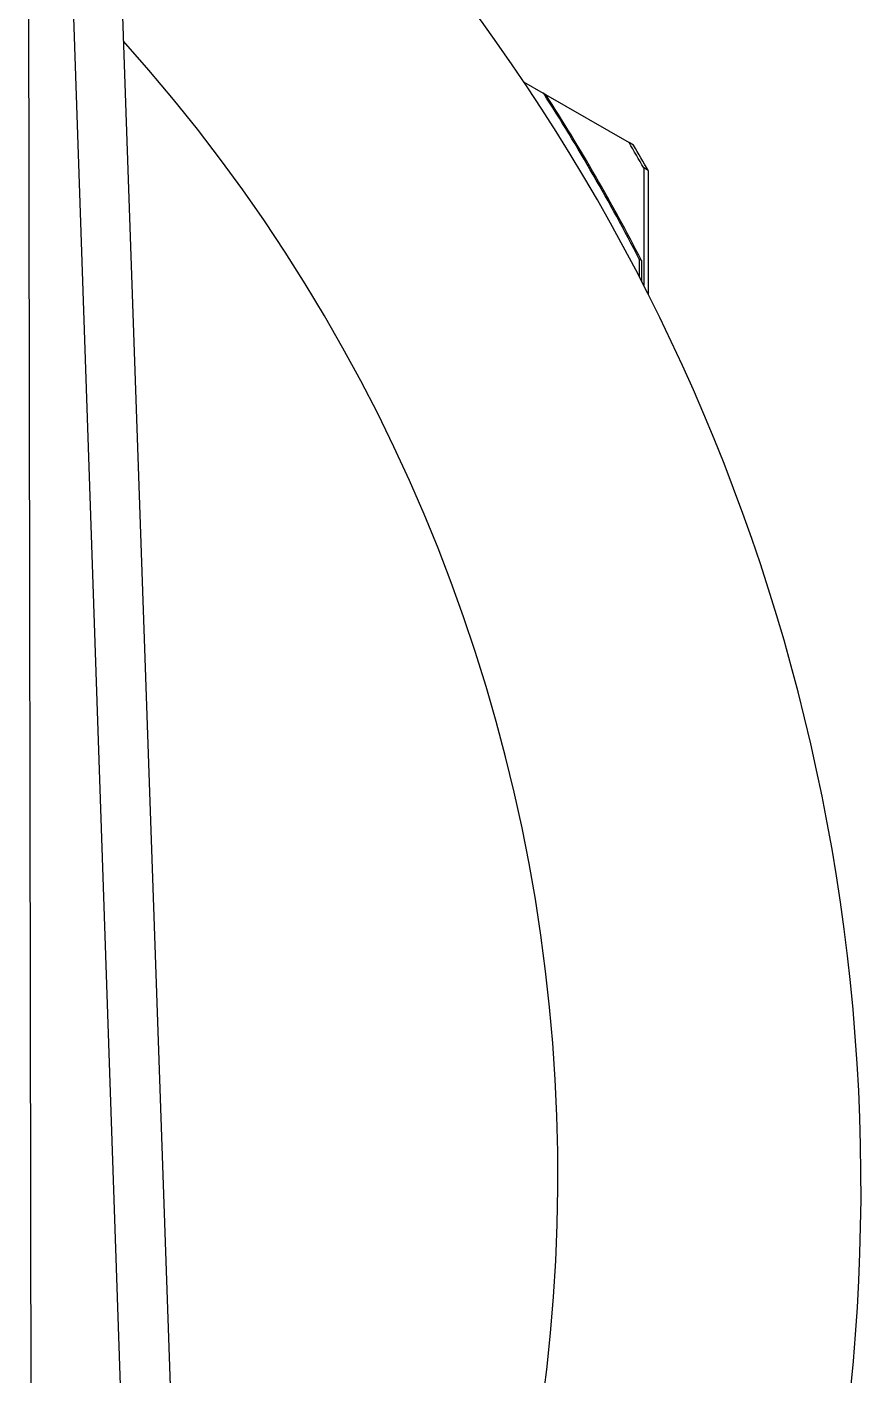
# Model space of a CAD drawing. Header units: millimetres. Extents: x 2104 to 4053, y 855 to 2233.
# Drawn here: x 3019.78 to 3029.12, y 1062.98 to 1078.08 of the extents above; entities that cross this region are included whole.
import ezdxf

# ---------------------------------------------------------------- set-up
doc = ezdxf.new("R2010")
doc.units = ezdxf.units.MM

msp = doc.modelspace()

# ---------------------------------------------------------------- linework, layer by layer
at = {"color": 7, "linetype": 'Continuous', "lineweight": 25}
for p, q in [((3022.143, 1041.251), (3020.188, 1097.251)), ((3019.781, 1089.408), (3019.843, 1052.408)), ((3019.956, 1088.267), (3021.224, 1051.268)), ((3025.341, 1077.465), (3025.561, 1077.338)), ((3025.587, 1077.323), (3025.561, 1077.338)), ((3025.587, 1077.322), (3026.521, 1076.783)), ((3026.572, 1076.753), (3026.521, 1076.783)), ((3026.685, 1076.499), (3026.685, 1075.185)), ((3026.735, 1076.469), (3026.685, 1076.499)), ((3026.735, 1076.469), (3026.735, 1075.086)), ((3026.635, 1075.479), (3026.635, 1075.283)), ((3026.66, 1075.464), (3026.635, 1075.479)), ((3026.66, 1075.464), (3026.66, 1075.234))]:
    msp.add_line(p, q, dxfattribs=at)
for centre, radius, start, end in [((3006.948, 1065.088), 22.17, 312.3514, 51.6483), ((3006.72, 1065.224), 19.004, 322.0923, 41.9074), ((3006.635, 1065.172), 22.5, 27.2659, 32.7338), ((3006.66, 1065.157), 22.5, 27.2659, 32.7338), ((3006.685, 1065.142), 23, 29.5917, 30.408), ((3006.736, 1065.112), 23, 29.5917, 30.408)]:
    msp.add_arc(centre, radius, start, end, dxfattribs=at)

doc.saveas('drawing.dxf')
